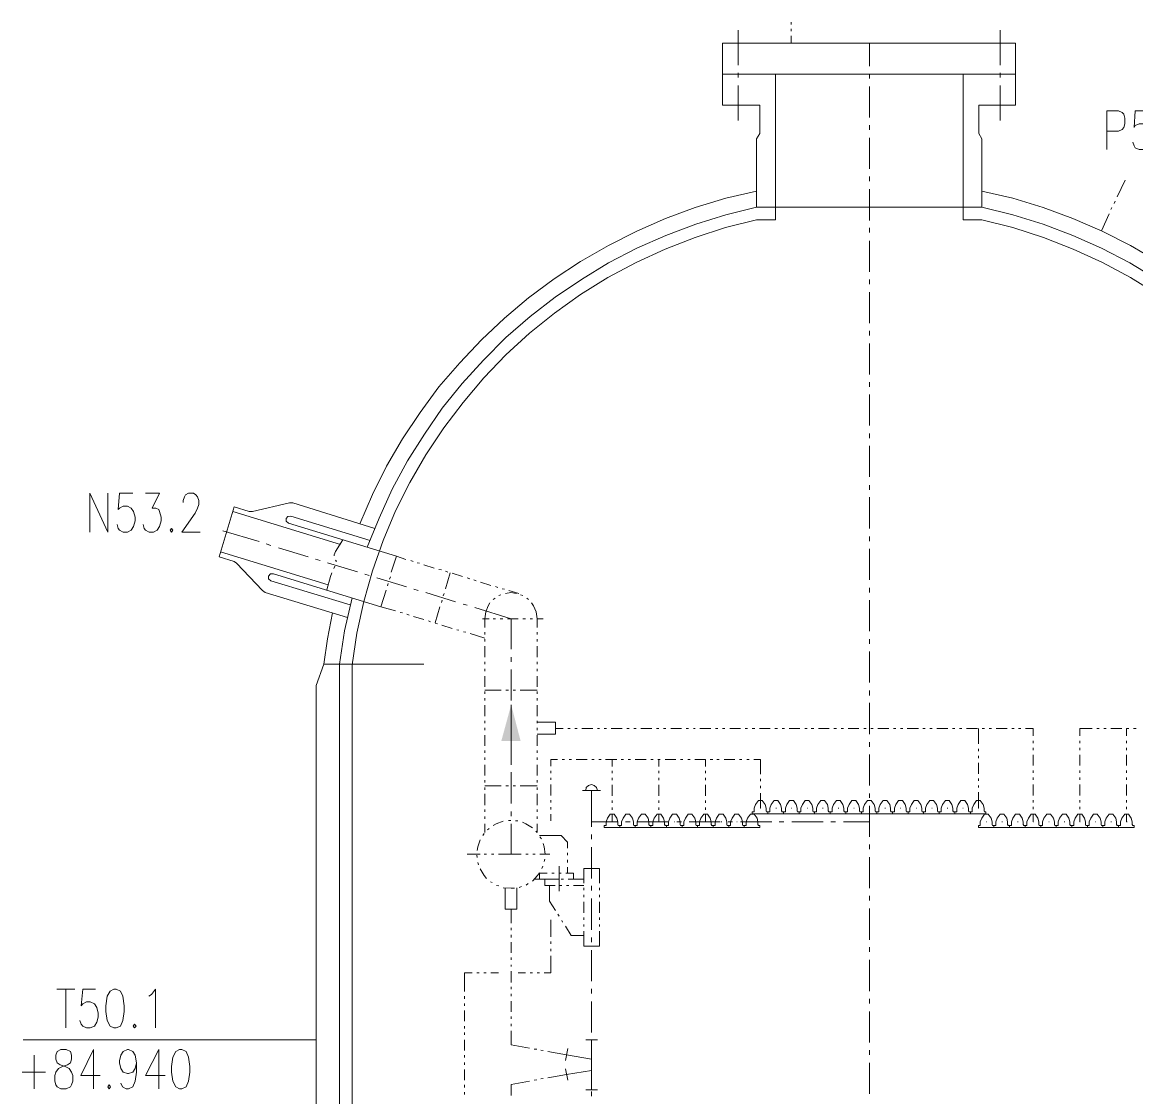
# Model space of a CAD drawing. Header units: millimetres. Extents: x 0 to 588, y 0 to 874.
# Drawn here: x 228.66 to 278.65, y 747.59 to 795.85 of the extents above; entities that cross this region are included whole.
import ezdxf

# ---------------------------------------------------------------- set-up
doc = ezdxf.new("R2010")
doc.units = ezdxf.units.MM
doc.layers.get('0').update_dxf_attribs({"lineweight": 18})

msp = doc.modelspace()

# ---------------------------------------------------------------- hatches: boundary and pattern name
msp.add_hatch(color=0).paths.add_polyline_path([(250.592, 765.217), (250.148, 763.587), (251.016, 763.587)], flags=0)

# ---------------------------------------------------------------- linework, layer by layer
at = {"color": 0, "lineweight": 0}
for points in [[(263.144, 795.74), (263.144, 795.846)], [(260.773, 795.486), (260.773, 793.919)], [(263.144, 795.443), (263.144, 795.549)], [(272.521, 795.486), (272.521, 793.919)], [(266.658, 794.914), (260.075, 794.914), (260.075, 792.12)], [(263.144, 794.914), (263.144, 795.231)], [(266.658, 794.914), (266.658, 793.877)], [(266.658, 794.914), (273.219, 794.914), (273.219, 792.12)], [(266.658, 793.517), (260.075, 793.517)], [(260.773, 793.581), (260.773, 793.369)], [(262.445, 793.517), (262.445, 786.976)], [(266.658, 793.538), (266.658, 793.326)], [(266.658, 793.517), (273.219, 793.517)], [(270.87, 793.517), (270.87, 786.976)], [(272.521, 793.581), (272.521, 793.369)], [(260.773, 793.009), (260.773, 791.443)], [(266.658, 792.966), (266.658, 791.569)], [(272.521, 793.009), (272.521, 791.443)], [(261.599, 790.617), (261.747, 790.85), (261.747, 792.12), (260.075, 792.12)], [(271.695, 790.617), (271.568, 790.85), (271.568, 792.12), (273.219, 792.12)], [(277.305, 790.13), (277.305, 791.866), (277.834, 791.866), (278.003, 791.803), (278.067, 791.718), (278.109, 791.548), (278.109, 791.294), (278.067, 791.125), (278.003, 791.04), (277.834, 790.956), (277.305, 790.956)], [(279.167, 791.866), (278.575, 791.866), (278.532, 791.125), (278.575, 791.21), (278.765, 791.294), (278.934, 791.294), (279.104, 791.21), (279.231, 791.04), (279.273, 790.787), (279.273, 790.638), (279.231, 790.385), (279.104, 790.215), (278.934, 790.13), (278.765, 790.13), (278.575, 790.215), (278.532, 790.299), (278.469, 790.469)], [(266.658, 791.231), (266.658, 791.019)], [(266.658, 787.548), (261.599, 787.548), (261.599, 790.617)], [(266.658, 790.659), (266.658, 789.262)], [(266.658, 787.548), (271.695, 787.548), (271.695, 790.617)], [(266.658, 788.924), (266.658, 788.712)], [(261.599, 788.268), (260.223, 787.95), (258.847, 787.527), (257.514, 787.04), (256.223, 786.469), (254.952, 785.833), (253.704, 785.114), (252.518, 784.33), (251.375, 783.484), (250.296, 782.574), (249.259, 781.6), (248.285, 780.563), (247.354, 779.483), (246.507, 778.34), (245.724, 777.155), (245.004, 775.928), (244.369, 774.658), (243.798, 773.345)], [(266.658, 788.352), (266.658, 786.955)], [(289.518, 773.345), (288.946, 774.658), (288.29, 775.928), (287.591, 777.155), (286.808, 778.34), (285.94, 779.483), (285.03, 780.563), (284.057, 781.6), (283.019, 782.574), (281.919, 783.484), (280.776, 784.33), (279.591, 785.114), (278.363, 785.833), (277.093, 786.469), (275.781, 787.04), (274.447, 787.527), (273.092, 787.95), (271.695, 788.268)], [(278.13, 788.755), (277.77, 788.013)], [(277.685, 787.823), (277.643, 787.717)], [(261.599, 787.548), (260.223, 787.21), (258.868, 786.786), (257.535, 786.278), (256.223, 785.706), (254.952, 785.051), (253.746, 784.309), (252.561, 783.505), (251.439, 782.638), (250.359, 781.706), (249.343, 780.69), (248.391, 779.632), (247.502, 778.531), (246.697, 777.367), (245.935, 776.16), (245.258, 774.89), (244.666, 773.599), (244.136, 772.287)], [(289.158, 772.287), (288.65, 773.599), (288.036, 774.89), (287.359, 776.16), (286.618, 777.367), (285.792, 778.531), (284.903, 779.632), (283.951, 780.69), (282.935, 781.706), (281.877, 782.638), (280.733, 783.505), (279.569, 784.309), (278.342, 785.051), (277.072, 785.706), (275.781, 786.278), (274.447, 786.786), (273.092, 787.21), (271.695, 787.548)], [(277.537, 787.527), (277.495, 787.442)], [(261.599, 786.976), (260.202, 786.638), (258.847, 786.193), (257.493, 785.664), (256.201, 785.072), (254.931, 784.394), (253.704, 783.632), (252.54, 782.786), (251.418, 781.897), (250.359, 780.923), (249.364, 779.885), (248.433, 778.785), (247.565, 777.642), (246.761, 776.436), (246.041, 775.187), (245.406, 773.916), (244.856, 772.583), (244.369, 771.229), (243.988, 769.852), (243.671, 768.434), (243.459, 767.016), (243.459, 722.312)], [(261.599, 786.976), (262.445, 786.976)], [(270.87, 786.976), (271.695, 786.976)], [(279.591, 783.632), (278.363, 784.394), (277.114, 785.072), (275.802, 785.664), (274.468, 786.193), (273.092, 786.638), (271.695, 786.976)], [(277.41, 787.252), (277.072, 786.49)], [(266.658, 786.616), (266.658, 786.405)], [(266.658, 786.045), (266.658, 784.648)], [(266.658, 784.309), (266.658, 784.098)], [(266.658, 783.738), (266.658, 782.341)], [(266.658, 782.002), (266.658, 781.791)], [(266.658, 781.431), (266.658, 780.034)], [(266.658, 779.695), (266.658, 779.483)], [(266.658, 779.145), (266.658, 777.748)], [(266.658, 777.388), (266.658, 777.177)], [(266.658, 776.837), (266.658, 775.441)], [(266.658, 775.081), (266.658, 774.869)], [(231.69, 772.964), (231.69, 774.721), (232.495, 772.964), (232.495, 774.721)], [(233.617, 774.721), (233.024, 774.721), (232.96, 773.98), (233.024, 774.044), (233.193, 774.129), (233.384, 774.129), (233.553, 774.044), (233.659, 773.895), (233.722, 773.641), (233.722, 773.472), (233.659, 773.218), (233.553, 773.049), (233.384, 772.964), (233.193, 772.964), (233.024, 773.049), (232.96, 773.133), (232.918, 773.303)], [(234.188, 774.721), (234.823, 774.721), (234.484, 774.044), (234.654, 774.044), (234.781, 773.98), (234.823, 773.895), (234.887, 773.641), (234.887, 773.472), (234.823, 773.218), (234.717, 773.049), (234.548, 772.964), (234.357, 772.964), (234.188, 773.049), (234.125, 773.133), (234.082, 773.303)], [(235.881, 774.298), (235.881, 774.383), (235.945, 774.552), (235.987, 774.636), (236.114, 774.721), (236.347, 774.721), (236.453, 774.636), (236.516, 774.552), (236.58, 774.383), (236.58, 774.213), (236.516, 774.044), (236.411, 773.811), (235.818, 772.964), (236.643, 772.964)], [(240.644, 774.276), (238.993, 773.895)], [(240.792, 774.276), (240.644, 774.276)], [(244.475, 773.133), (240.792, 774.276)], [(266.658, 774.53), (266.658, 773.133)], [(237.49, 771.864), (238.167, 774.107)], [(242.93, 772.414), (238.104, 773.895)], [(238.845, 773.895), (238.167, 774.107)], [(238.845, 773.895), (238.993, 773.895)], [(240.707, 773.684), (240.58, 773.662), (240.496, 773.578), (240.496, 773.451), (240.601, 773.366)], [(245.449, 771.884), (240.601, 773.366)], [(244.263, 772.583), (240.707, 773.684)], [(239.289, 772.541), (237.659, 773.027)], [(266.658, 772.773), (266.658, 772.562)], [(239.818, 772.372), (239.607, 772.435)], [(242.655, 771.906), (242.655, 771.948), (242.718, 772.096), (243.036, 772.626)], [(238.167, 771.652), (237.49, 771.864)], [(238.167, 771.652), (237.49, 771.864)], [(242.38, 770.594), (237.554, 772.075)], [(241.49, 771.864), (240.157, 772.266)], [(245.216, 771.165), (245.449, 771.884)], [(245.449, 771.884), (245.872, 771.737)], [(266.658, 772.223), (266.658, 770.826)], [(238.273, 771.567), (238.167, 771.652)], [(239.437, 770.34), (238.273, 771.567)], [(242.02, 771.694), (241.808, 771.758)], [(243.692, 771.186), (242.358, 771.588)], [(242.633, 771.335), (242.676, 771.44)], [(242.739, 771.63), (242.739, 771.673), (242.718, 771.715)], [(246.084, 771.694), (246.19, 771.652)], [(246.38, 771.588), (246.486, 771.567)], [(246.676, 771.504), (247.142, 771.355)], [(247.354, 771.292), (247.459, 771.271)], [(239.924, 771.101), (239.797, 771.101), (239.713, 770.995), (239.713, 770.869), (239.818, 770.784)], [(243.374, 769.705), (239.818, 770.784)], [(244.75, 769.62), (239.924, 771.101)], [(242.316, 770.382), (242.485, 770.975), (242.549, 771.144)], [(244.221, 771.017), (244.03, 771.08)], [(245.893, 770.509), (244.56, 770.911)], [(245.131, 770.848), (245.173, 770.953)], [(247.65, 771.207), (247.756, 771.165)], [(247.862, 771.144), (247.65, 770.424)], [(247.946, 771.123), (248.412, 770.975)], [(248.624, 770.911), (248.73, 770.869)], [(248.92, 770.826), (249.026, 770.784)], [(239.437, 770.34), (239.564, 770.255)], [(244.75, 769.62), (244.983, 770.36)], [(245.047, 770.551), (245.068, 770.657)], [(246.422, 770.34), (246.232, 770.403)], [(249.216, 770.72), (249.682, 770.572)], [(249.894, 770.53), (250, 770.487)], [(250.19, 770.424), (250.296, 770.403)], [(250.486, 770.34), (250.931, 770.212)], [(266.658, 770.466), (266.658, 770.255)], [(243.247, 769.133), (239.564, 770.255)], [(243.459, 770.022), (243.12, 768.54), (242.887, 767.037)], [(248.095, 769.831), (246.761, 770.255)], [(247.502, 769.916), (247.459, 769.811)], [(247.587, 770.212), (247.544, 770.107)], [(249.64, 769.789), (249.555, 769.662), (249.449, 769.387), (249.407, 769.069)], [(249.873, 770.001), (249.788, 769.937)], [(250.126, 770.149), (250.042, 770.128)], [(250.825, 770.212), (250.571, 770.255), (250.338, 770.212)], [(251.121, 770.128), (251.016, 770.149)], [(251.375, 769.937), (251.291, 770.001)], [(251.756, 769.069), (251.714, 769.387), (251.587, 769.662), (251.502, 769.789)], [(266.658, 769.916), (266.658, 768.519)], [(242.57, 769.344), (242.358, 768.18), (242.189, 767.037)], [(244.75, 769.62), (245.406, 769.429)], [(245.618, 769.366), (245.724, 769.344)], [(245.914, 769.281), (246.02, 769.239)], [(247.396, 769.62), (247.184, 768.9)], [(248.624, 769.683), (248.433, 769.726)], [(250.592, 769.069), (248.962, 769.578)], [(246.211, 769.176), (246.676, 769.048)], [(246.888, 768.985), (246.973, 768.943)], [(247.184, 768.879), (247.29, 768.858)], [(247.481, 768.794), (247.946, 768.646)], [(249.301, 769.069), (249.597, 769.069)], [(249.407, 768.689), (249.407, 769.069)], [(249.788, 769.069), (249.894, 769.069)], [(250.105, 769.069), (250.211, 769.069)], [(250.423, 769.069), (250.91, 769.069)], [(250.592, 767.715), (250.592, 769.069)], [(251.121, 769.069), (251.227, 769.069)], [(251.439, 769.069), (251.545, 769.069)], [(251.756, 768.689), (251.756, 769.069)], [(251.756, 769.069), (252.031, 769.069)], [(248.158, 768.583), (248.243, 768.562)], [(248.454, 768.498), (248.56, 768.477)], [(248.751, 768.413), (249.407, 768.202)], [(249.407, 768.371), (249.407, 768.477)], [(251.756, 768.371), (251.756, 768.477)], [(249.407, 768.054), (249.407, 768.159)], [(249.407, 767.355), (249.407, 767.842)], [(251.756, 768.054), (251.756, 768.159)], [(251.756, 767.355), (251.756, 767.842)], [(266.658, 768.159), (266.658, 767.948)], [(250.592, 767.144), (250.592, 767.355)], [(266.658, 767.609), (266.658, 766.212)], [(241.85, 766.085), (242.189, 767.037), (246.676, 767.037)], [(242.887, 722.545), (242.887, 767.037)], [(249.407, 767.037), (249.407, 767.144)], [(249.407, 766.72), (249.407, 766.826)], [(250.592, 765.408), (250.592, 766.805)], [(251.756, 767.037), (251.756, 767.144)], [(251.756, 766.72), (251.756, 766.826)], [(249.407, 766.022), (249.407, 766.508)], [(251.756, 766.022), (251.756, 766.508)], [(241.85, 743.902), (241.85, 766.085)], [(249.407, 765.874), (250.148, 765.874)], [(249.407, 765.704), (249.407, 765.81)], [(250.359, 765.874), (250.465, 765.874)], [(250.677, 765.874), (250.783, 765.874)], [(250.994, 765.874), (251.756, 765.874)], [(251.756, 765.704), (251.756, 765.81)], [(266.658, 765.852), (266.658, 765.64)], [(249.407, 765.408), (249.407, 765.514)], [(251.756, 765.408), (251.756, 765.514)], [(266.658, 765.302), (266.658, 763.905)], [(249.407, 764.709), (249.407, 765.196)], [(250.592, 764.37), (250.592, 765.217)], [(250.592, 764.836), (250.592, 765.048)], [(251.756, 764.709), (251.756, 765.196)], [(249.407, 764.391), (249.407, 764.498)], [(250.592, 763.101), (250.592, 764.498)], [(251.756, 764.391), (251.756, 764.498)], [(251.756, 764.434), (252.582, 764.434), (252.582, 763.905)], [(249.407, 764.074), (249.407, 764.18)], [(249.407, 763.376), (249.407, 763.862)], [(250.592, 764.074), (250.592, 764.159)], [(250.592, 763.757), (250.592, 763.862)], [(251.756, 764.074), (251.756, 764.18)], [(251.756, 763.905), (252.582, 763.905)], [(251.756, 763.376), (251.756, 763.862)], [(252.582, 764.159), (252.921, 764.159)], [(253.132, 764.159), (253.238, 764.159)], [(253.45, 764.159), (253.555, 764.159)], [(253.767, 764.159), (254.254, 764.159)], [(254.466, 764.159), (254.55, 764.159)], [(254.762, 764.159), (254.868, 764.159)], [(255.079, 764.159), (255.566, 764.159)], [(255.778, 764.159), (255.884, 764.159)], [(256.096, 764.159), (256.201, 764.159)], [(256.413, 764.159), (256.9, 764.159)], [(257.111, 764.159), (257.217, 764.159)], [(257.429, 764.159), (257.535, 764.159)], [(257.747, 764.159), (258.233, 764.159)], [(258.445, 764.159), (258.551, 764.159)], [(258.762, 764.159), (258.847, 764.159)], [(259.059, 764.159), (259.546, 764.159)], [(259.757, 764.159), (259.863, 764.159)], [(260.075, 764.159), (260.181, 764.159)], [(260.392, 764.159), (260.879, 764.159)], [(261.091, 764.159), (261.197, 764.159)], [(261.408, 764.159), (261.514, 764.159)], [(261.726, 764.159), (262.213, 764.159)], [(262.424, 764.159), (262.53, 764.159)], [(262.742, 764.159), (262.848, 764.159)], [(263.059, 764.159), (263.546, 764.159)], [(263.758, 764.159), (263.864, 764.159)], [(264.054, 764.159), (264.16, 764.159)], [(264.372, 764.159), (264.858, 764.159)], [(265.07, 764.159), (265.176, 764.159)], [(265.388, 764.159), (265.493, 764.159)], [(265.705, 764.159), (266.192, 764.159)], [(266.404, 764.159), (266.51, 764.159)], [(266.721, 764.159), (266.827, 764.159)], [(267.039, 764.159), (267.526, 764.159)], [(267.737, 764.159), (267.843, 764.159)], [(268.055, 764.159), (268.161, 764.159)], [(268.351, 764.159), (268.859, 764.159)], [(269.05, 764.159), (269.155, 764.159)], [(269.367, 764.159), (269.473, 764.159)], [(269.685, 764.159), (270.171, 764.159)], [(270.383, 764.159), (270.489, 764.159)], [(270.7, 764.159), (270.806, 764.159)], [(271.018, 764.159), (271.505, 764.159)], [(271.547, 764.159), (271.547, 763.461)], [(271.716, 764.159), (271.822, 764.159)], [(272.034, 764.159), (272.14, 764.159)], [(272.351, 764.159), (272.838, 764.159)], [(273.05, 764.159), (273.156, 764.159)], [(273.346, 764.159), (273.452, 764.159)], [(273.664, 764.159), (274.002, 764.159)], [(274.002, 764.159), (274.002, 763.82)], [(276.098, 764.159), (276.098, 763.82)], [(276.648, 764.159), (276.098, 764.159)], [(276.966, 764.159), (276.86, 764.159)], [(277.283, 764.159), (277.178, 764.159)], [(277.982, 764.159), (277.495, 764.159)], [(278.193, 764.159), (278.193, 763.82)], [(278.299, 764.159), (278.193, 764.159)], [(278.617, 764.159), (278.511, 764.159)], [(250.592, 762.698), (250.592, 763.545)], [(266.658, 763.545), (266.658, 763.333)], [(274.002, 763.608), (274.002, 763.502)], [(274.002, 763.291), (274.002, 763.185)], [(276.098, 763.608), (276.098, 763.502)], [(276.098, 763.291), (276.098, 763.185)], [(278.193, 763.608), (278.193, 763.502)], [(278.193, 763.291), (278.193, 763.185)], [(249.407, 763.058), (249.407, 763.164)], [(249.407, 762.741), (249.407, 762.847)], [(251.756, 763.058), (251.756, 763.164)], [(251.756, 762.741), (251.756, 762.847)], [(266.658, 762.994), (266.658, 761.598)], [(271.547, 763.248), (271.547, 763.143)], [(271.547, 762.931), (271.547, 762.826)], [(274.002, 762.973), (274.002, 762.487)], [(276.098, 762.973), (276.098, 762.487)], [(278.193, 762.973), (278.193, 762.487)], [(249.407, 762.042), (249.407, 762.529)], [(250.592, 762.529), (250.592, 762.741)], [(251.756, 762.042), (251.756, 762.529)], [(252.37, 762.465), (252.37, 762.762)], [(252.37, 762.762), (252.667, 762.762)], [(252.878, 762.762), (252.984, 762.762)], [(253.196, 762.762), (253.302, 762.762)], [(253.513, 762.762), (254, 762.762)], [(254.212, 762.762), (254.317, 762.762)], [(254.529, 762.762), (254.635, 762.762)], [(254.826, 762.762), (255.333, 762.762)], [(255.122, 762.762), (255.122, 762.444)], [(255.524, 762.762), (255.63, 762.762)], [(255.841, 762.762), (255.947, 762.762)], [(256.159, 762.762), (256.646, 762.762)], [(256.858, 762.762), (256.963, 762.762)], [(257.175, 762.762), (257.281, 762.762)], [(257.217, 762.762), (257.217, 762.444)], [(257.493, 762.762), (257.979, 762.762)], [(258.191, 762.762), (258.297, 762.762)], [(258.509, 762.762), (258.614, 762.762)], [(258.826, 762.762), (259.313, 762.762)], [(259.313, 762.762), (259.313, 762.444)], [(259.524, 762.762), (259.63, 762.762)], [(259.821, 762.762), (259.927, 762.762)], [(260.138, 762.762), (260.625, 762.762)], [(260.837, 762.762), (260.943, 762.762)], [(261.154, 762.762), (261.26, 762.762)], [(261.472, 762.762), (261.768, 762.762), (261.768, 762.105)], [(271.547, 762.613), (271.547, 762.127)], [(274.002, 762.275), (274.002, 762.169)], [(276.098, 762.275), (276.098, 762.169)], [(278.193, 762.275), (278.193, 762.169)], [(249.407, 761.724), (249.407, 761.83)], [(250.592, 760.793), (250.592, 762.19)], [(251.756, 761.724), (251.756, 761.83)], [(252.37, 762.148), (252.37, 762.254)], [(252.37, 761.852), (252.37, 761.936)], [(255.122, 762.254), (255.122, 762.148)], [(255.122, 761.936), (255.122, 761.83)], [(257.217, 762.254), (257.217, 762.148)], [(257.217, 761.936), (257.217, 761.83)], [(259.313, 762.254), (259.313, 762.148)], [(259.313, 761.936), (259.313, 761.83)], [(261.768, 761.894), (261.768, 761.788)], [(271.547, 761.915), (271.547, 761.809)], [(274.002, 761.958), (274.002, 761.852)], [(276.098, 761.958), (276.098, 761.852)], [(278.193, 761.958), (278.193, 761.852)], [(249.407, 761.576), (250.148, 761.576)], [(249.407, 761.407), (249.407, 761.513)], [(250.359, 761.576), (250.465, 761.576)], [(250.677, 761.576), (250.783, 761.576)], [(250.994, 761.576), (251.756, 761.576)], [(251.756, 761.407), (251.756, 761.513)], [(252.37, 761.153), (252.37, 761.64)], [(253.788, 761.365), (254.593, 761.365)], [(254.466, 761.365), (254.423, 761.513), (254.317, 761.598), (254.19, 761.64), (254.064, 761.598), (253.958, 761.513), (253.936, 761.365)], [(254.19, 759.735), (254.19, 761.365)], [(254.19, 759.735), (254.19, 761.365)], [(255.122, 761.619), (255.122, 761.132)], [(257.217, 761.619), (257.217, 761.132)], [(259.313, 761.619), (259.313, 761.132)], [(261.768, 761.576), (261.768, 761.47)], [(271.547, 761.598), (271.547, 761.513)], [(271.547, 761.301), (271.547, 760.582)], [(274.002, 761.64), (274.002, 761.153)], [(276.098, 761.64), (276.098, 761.153)], [(278.193, 761.64), (278.193, 761.153)], [(249.407, 760.709), (249.407, 761.216)], [(251.756, 760.709), (251.756, 761.216)], [(252.37, 760.835), (252.37, 760.941)], [(255.122, 760.92), (255.122, 760.815)], [(257.217, 760.92), (257.217, 760.815)], [(259.313, 760.92), (259.313, 760.815)], [(261.683, 760.92), (261.557, 760.751)], [(261.683, 760.92), (261.81, 760.92)], [(261.768, 761.259), (261.768, 760.582)], [(261.853, 760.92), (261.81, 760.92)], [(261.853, 760.92), (261.98, 760.751)], [(262.382, 760.92), (262.255, 760.751)], [(262.382, 760.92), (262.509, 760.92)], [(262.551, 760.92), (262.509, 760.92)], [(262.551, 760.92), (262.678, 760.751)], [(263.08, 760.92), (262.954, 760.751)], [(263.08, 760.92), (263.207, 760.92)], [(263.25, 760.92), (263.207, 760.92)], [(263.25, 760.92), (263.377, 760.751)], [(263.779, 760.92), (263.652, 760.751)], [(263.779, 760.92), (263.906, 760.92)], [(263.948, 760.92), (263.906, 760.92)], [(263.948, 760.92), (264.075, 760.751)], [(264.478, 760.92), (264.351, 760.751)], [(264.478, 760.92), (264.604, 760.92)], [(264.647, 760.92), (264.604, 760.92)], [(264.647, 760.92), (264.774, 760.751)], [(265.176, 760.92), (265.049, 760.751)], [(265.176, 760.92), (265.303, 760.92)], [(265.345, 760.92), (265.303, 760.92)], [(265.345, 760.92), (265.472, 760.751)], [(265.875, 760.92), (265.748, 760.751)], [(265.875, 760.92), (266.002, 760.92)], [(266.044, 760.92), (266.002, 760.92)], [(266.044, 760.92), (266.171, 760.751)], [(266.573, 760.92), (266.446, 760.751)], [(266.573, 760.92), (266.7, 760.92)], [(266.658, 761.238), (266.658, 761.047)], [(266.742, 760.92), (266.7, 760.92)], [(266.742, 760.92), (266.869, 760.751)], [(267.272, 760.92), (267.144, 760.751)], [(267.293, 760.92), (267.272, 760.92)], [(267.441, 760.92), (267.293, 760.92)], [(267.441, 760.92), (267.568, 760.751)], [(267.97, 760.92), (267.843, 760.751)], [(267.991, 760.92), (267.97, 760.92)], [(268.139, 760.92), (267.991, 760.92)], [(268.139, 760.92), (268.266, 760.751)], [(268.668, 760.92), (268.541, 760.751)], [(268.69, 760.92), (268.668, 760.92)], [(268.838, 760.92), (268.69, 760.92)], [(268.838, 760.92), (268.965, 760.751)], [(269.367, 760.92), (269.24, 760.751)], [(269.388, 760.92), (269.367, 760.92)], [(269.536, 760.92), (269.388, 760.92)], [(269.536, 760.92), (269.663, 760.751)], [(270.065, 760.92), (269.938, 760.751)], [(270.087, 760.92), (270.065, 760.92)], [(270.235, 760.92), (270.087, 760.92)], [(270.235, 760.92), (270.362, 760.751)], [(270.764, 760.92), (270.637, 760.751)], [(270.785, 760.92), (270.764, 760.92)], [(270.933, 760.92), (270.785, 760.92)], [(270.933, 760.92), (271.06, 760.751)], [(271.462, 760.92), (271.336, 760.751)], [(271.484, 760.92), (271.462, 760.92)], [(271.632, 760.92), (271.484, 760.92)], [(271.632, 760.92), (271.759, 760.751)], [(274.002, 760.941), (274.002, 760.835)], [(276.098, 760.941), (276.098, 760.835)], [(278.193, 760.941), (278.193, 760.835)], [(249.407, 760.412), (249.407, 760.518)], [(250.592, 760.222), (250.592, 760.433)], [(251.756, 760.412), (251.756, 760.518)], [(252.37, 760.518), (252.37, 760.624)], [(252.37, 760.01), (252.37, 760.306)], [(255.037, 760.306), (254.91, 760.137)], [(255.037, 760.306), (255.164, 760.306)], [(255.122, 760.603), (255.122, 760.497)], [(255.122, 760.285), (255.122, 759.968)], [(255.207, 760.306), (255.164, 760.306)], [(255.207, 760.306), (255.333, 760.137)], [(255.736, 760.306), (255.609, 760.137)], [(255.736, 760.306), (255.863, 760.306)], [(255.905, 760.306), (255.863, 760.306)], [(255.905, 760.306), (256.032, 760.137)], [(256.434, 760.306), (256.307, 760.137)], [(256.434, 760.306), (256.561, 760.306)], [(256.603, 760.306), (256.561, 760.306)], [(256.603, 760.306), (256.731, 760.137)], [(257.133, 760.306), (257.006, 760.137)], [(257.133, 760.306), (257.26, 760.306)], [(257.217, 760.603), (257.217, 760.497)], [(257.217, 760.285), (257.217, 759.968)], [(257.302, 760.306), (257.26, 760.306)], [(257.302, 760.306), (257.429, 760.137)], [(257.831, 760.306), (257.704, 760.137)], [(257.831, 760.306), (257.958, 760.306)], [(258, 760.306), (257.958, 760.306)], [(258, 760.306), (258.127, 760.137)], [(258.53, 760.306), (258.403, 760.137)], [(258.53, 760.306), (258.657, 760.306)], [(258.699, 760.306), (258.657, 760.306)], [(258.699, 760.306), (258.826, 760.137)], [(259.228, 760.306), (259.101, 760.137)], [(259.228, 760.306), (259.376, 760.306)], [(259.313, 760.603), (259.313, 760.497)], [(259.313, 760.285), (259.313, 759.968)], [(259.397, 760.306), (259.376, 760.306)], [(259.397, 760.306), (259.524, 760.137)], [(259.927, 760.306), (259.8, 760.137)], [(259.927, 760.306), (260.075, 760.306)], [(260.096, 760.306), (260.075, 760.306)], [(260.096, 760.306), (260.223, 760.137)], [(260.625, 760.306), (260.498, 760.137)], [(260.625, 760.306), (260.773, 760.306)], [(260.795, 760.306), (260.773, 760.306)], [(260.795, 760.306), (260.921, 760.137)], [(261.324, 760.306), (261.197, 760.137)], [(261.324, 760.306), (261.472, 760.306)], [(261.408, 760.327), (261.408, 760.412), (261.451, 760.412)], [(262.107, 760.327), (261.408, 760.327)], [(261.451, 760.412), (261.493, 760.412), (261.493, 760.455)], [(261.493, 760.306), (261.472, 760.306)], [(261.557, 760.751), (261.493, 760.582)], [(261.493, 760.582), (261.493, 760.455)], [(261.493, 760.306), (261.62, 760.137)], [(261.768, 760.582), (261.789, 760.582)], [(262.022, 760.582), (261.98, 760.751)], [(262.022, 760.582), (262.022, 760.455)], [(262.022, 760.455), (262.043, 760.412), (262.065, 760.412)], [(262.107, 760.412), (262.065, 760.412)], [(262.107, 760.412), (262.107, 760.327)], [(262.107, 760.327), (262.107, 760.412), (262.149, 760.412)], [(262.805, 760.327), (262.107, 760.327)], [(262.149, 760.412), (262.192, 760.412), (262.192, 760.455)], [(262.255, 760.751), (262.192, 760.582)], [(262.192, 760.582), (262.192, 760.455)], [(262.467, 760.582), (262.488, 760.582)], [(262.721, 760.582), (262.678, 760.751)], [(262.721, 760.582), (262.721, 760.455)], [(262.721, 760.455), (262.742, 760.412), (262.763, 760.412)], [(262.805, 760.412), (262.763, 760.412)], [(262.805, 760.412), (262.805, 760.327)], [(262.805, 760.327), (262.805, 760.412), (262.848, 760.412)], [(263.504, 760.327), (262.805, 760.327)], [(262.848, 760.412), (262.89, 760.412), (262.89, 760.455)], [(262.954, 760.751), (262.89, 760.582)], [(262.89, 760.582), (262.89, 760.455)], [(263.165, 760.582), (263.186, 760.582)], [(263.419, 760.582), (263.377, 760.751)], [(263.419, 760.582), (263.419, 760.455)], [(263.419, 760.455), (263.44, 760.412), (263.462, 760.412)], [(263.504, 760.412), (263.462, 760.412)], [(263.504, 760.412), (263.504, 760.327)], [(263.504, 760.327), (263.504, 760.412), (263.546, 760.412)], [(264.202, 760.327), (263.504, 760.327)], [(263.546, 760.412), (263.589, 760.412), (263.589, 760.455)], [(263.652, 760.751), (263.589, 760.582)], [(263.589, 760.582), (263.589, 760.455)], [(263.864, 760.582), (263.885, 760.582)], [(264.118, 760.582), (264.075, 760.751)], [(264.118, 760.582), (264.118, 760.455)], [(264.118, 760.455), (264.139, 760.412), (264.16, 760.412)], [(264.202, 760.412), (264.16, 760.412)], [(264.202, 760.412), (264.202, 760.327)], [(264.202, 760.327), (264.202, 760.412), (264.245, 760.412)], [(264.901, 760.327), (264.202, 760.327)], [(264.245, 760.412), (264.287, 760.412), (264.287, 760.455)], [(264.351, 760.751), (264.287, 760.582)], [(264.287, 760.582), (264.287, 760.455)], [(264.562, 760.582), (264.583, 760.582)], [(264.816, 760.582), (264.774, 760.751)], [(264.816, 760.582), (264.816, 760.455)], [(264.816, 760.455), (264.837, 760.412), (264.858, 760.412)], [(264.901, 760.412), (264.858, 760.412)], [(264.901, 760.412), (264.901, 760.327)], [(264.901, 760.327), (264.901, 760.412), (264.943, 760.412)], [(265.599, 760.327), (264.901, 760.327)], [(264.943, 760.412), (264.986, 760.412), (264.986, 760.455)], [(265.049, 760.751), (264.986, 760.582)], [(264.986, 760.582), (264.986, 760.455)], [(265.261, 760.582), (265.282, 760.582)], [(265.515, 760.582), (265.472, 760.751)], [(265.515, 760.582), (265.515, 760.455)], [(265.515, 760.455), (265.536, 760.412), (265.557, 760.412)], [(265.599, 760.412), (265.557, 760.412)], [(265.599, 760.412), (265.599, 760.327)], [(265.599, 760.327), (265.599, 760.412), (265.642, 760.412)], [(266.298, 760.327), (265.599, 760.327)], [(265.642, 760.412), (265.684, 760.412), (265.684, 760.455)], [(265.748, 760.751), (265.684, 760.582)], [(265.684, 760.582), (265.684, 760.455)], [(265.959, 760.582), (265.98, 760.582)], [(266.213, 760.582), (266.171, 760.751)], [(266.213, 760.582), (266.213, 760.455)], [(266.213, 760.455), (266.234, 760.412), (266.255, 760.412)], [(266.298, 760.412), (266.255, 760.412)], [(266.298, 760.412), (266.298, 760.327)], [(266.298, 760.327), (266.298, 760.412), (266.34, 760.412)], [(266.996, 760.327), (266.298, 760.327)], [(266.34, 760.412), (266.382, 760.412), (266.382, 760.455)], [(266.446, 760.751), (266.382, 760.582)], [(266.382, 760.582), (266.382, 760.455)], [(266.658, 760.687), (266.658, 759.29)], [(266.658, 760.582), (266.679, 760.582)], [(266.912, 760.582), (266.869, 760.751)], [(266.912, 760.582), (266.912, 760.455)], [(266.912, 760.455), (266.933, 760.412), (266.954, 760.412)], [(266.996, 760.412), (266.954, 760.412)], [(266.996, 760.412), (267.081, 760.412), (267.081, 760.582)], [(266.996, 760.412), (266.996, 760.327)], [(266.996, 760.412), (266.996, 760.327)], [(266.996, 760.327), (267.695, 760.327)], [(267.144, 760.751), (267.081, 760.582)], [(267.356, 760.582), (267.377, 760.582)], [(267.61, 760.582), (267.568, 760.751)], [(267.61, 760.582), (267.61, 760.455)], [(267.61, 760.455), (267.631, 760.412), (267.652, 760.412)], [(267.695, 760.327), (267.695, 760.412), (267.652, 760.412)], [(267.695, 760.412), (267.779, 760.412), (267.779, 760.582)], [(267.695, 760.412), (267.695, 760.327)], [(267.695, 760.327), (268.393, 760.327)], [(267.843, 760.751), (267.779, 760.582)], [(268.055, 760.582), (268.076, 760.582)], [(268.309, 760.582), (268.266, 760.751)], [(268.309, 760.582), (268.309, 760.455)], [(268.309, 760.455), (268.33, 760.412), (268.351, 760.412)], [(268.393, 760.327), (268.393, 760.412), (268.351, 760.412)], [(268.393, 760.412), (268.478, 760.412), (268.478, 760.582)], [(268.393, 760.412), (268.393, 760.327)], [(268.393, 760.327), (269.092, 760.327)], [(268.541, 760.751), (268.478, 760.582)], [(268.753, 760.582), (268.774, 760.582)], [(269.007, 760.582), (268.965, 760.751)], [(269.007, 760.582), (269.007, 760.455)], [(269.007, 760.455), (269.028, 760.412), (269.05, 760.412)], [(269.092, 760.327), (269.092, 760.412), (269.05, 760.412)], [(269.092, 760.412), (269.176, 760.412), (269.176, 760.582)], [(269.092, 760.412), (269.092, 760.327)], [(269.092, 760.327), (269.79, 760.327)], [(269.24, 760.751), (269.176, 760.582)], [(269.452, 760.582), (269.473, 760.582)], [(269.706, 760.582), (269.663, 760.751)], [(269.706, 760.582), (269.706, 760.455)], [(269.706, 760.455), (269.727, 760.412), (269.748, 760.412)], [(269.79, 760.327), (269.79, 760.412), (269.748, 760.412)], [(269.79, 760.412), (269.875, 760.412), (269.875, 760.582)], [(269.79, 760.412), (269.79, 760.327)], [(269.79, 760.327), (270.489, 760.327)], [(269.938, 760.751), (269.875, 760.582)], [(270.15, 760.582), (270.171, 760.582)], [(270.404, 760.582), (270.362, 760.751)], [(270.404, 760.582), (270.404, 760.455)], [(270.404, 760.455), (270.425, 760.412), (270.447, 760.412)], [(270.489, 760.327), (270.489, 760.412), (270.447, 760.412)], [(270.489, 760.412), (270.574, 760.412), (270.574, 760.582)], [(270.489, 760.412), (270.489, 760.327)], [(270.489, 760.327), (271.187, 760.327)], [(270.637, 760.751), (270.574, 760.582)], [(270.849, 760.582), (270.87, 760.582)], [(271.103, 760.582), (271.06, 760.751)], [(271.103, 760.582), (271.103, 760.455)], [(271.103, 760.455), (271.124, 760.412), (271.145, 760.412)], [(271.187, 760.327), (271.187, 760.412), (271.145, 760.412)], [(271.187, 760.412), (271.272, 760.412), (271.272, 760.582)], [(271.187, 760.412), (271.187, 760.327)], [(271.187, 760.327), (271.886, 760.327)], [(271.336, 760.751), (271.272, 760.582)], [(271.547, 760.582), (271.568, 760.582)], [(271.822, 760.306), (271.695, 760.137)], [(271.801, 760.582), (271.759, 760.751)], [(271.801, 760.582), (271.801, 760.455)], [(271.801, 760.455), (271.822, 760.412), (271.844, 760.412)], [(271.844, 760.306), (271.822, 760.306)], [(271.886, 760.327), (271.886, 760.412), (271.844, 760.412)], [(271.992, 760.306), (271.844, 760.306)], [(271.992, 760.306), (272.119, 760.137)], [(272.521, 760.306), (272.394, 760.137)], [(272.542, 760.306), (272.521, 760.306)], [(272.69, 760.306), (272.542, 760.306)], [(272.69, 760.306), (272.817, 760.137)], [(273.219, 760.306), (273.092, 760.137)], [(273.24, 760.306), (273.219, 760.306)], [(273.389, 760.306), (273.24, 760.306)], [(273.389, 760.306), (273.516, 760.137)], [(273.918, 760.306), (273.791, 760.137)], [(273.939, 760.306), (273.918, 760.306)], [(274.087, 760.306), (273.939, 760.306)], [(274.002, 760.645), (274.002, 760.539)], [(274.002, 760.327), (274.002, 759.968)], [(274.087, 760.306), (274.214, 760.137)], [(274.616, 760.306), (274.489, 760.137)], [(274.637, 760.306), (274.616, 760.306)], [(274.786, 760.306), (274.637, 760.306)], [(274.786, 760.306), (274.913, 760.137)], [(275.315, 760.306), (275.188, 760.137)], [(275.336, 760.306), (275.315, 760.306)], [(275.484, 760.306), (275.336, 760.306)], [(275.484, 760.306), (275.611, 760.137)], [(276.013, 760.306), (275.886, 760.137)], [(276.034, 760.306), (276.013, 760.306)], [(276.183, 760.306), (276.034, 760.306)], [(276.098, 760.645), (276.098, 760.539)], [(276.098, 760.327), (276.098, 759.968)], [(276.183, 760.306), (276.31, 760.137)], [(276.712, 760.306), (276.585, 760.137)], [(276.733, 760.306), (276.712, 760.306)], [(276.881, 760.306), (276.733, 760.306)], [(276.881, 760.306), (277.008, 760.137)], [(277.41, 760.306), (277.283, 760.137)], [(277.432, 760.306), (277.41, 760.306)], [(277.58, 760.306), (277.432, 760.306)], [(277.58, 760.306), (277.707, 760.137)], [(278.109, 760.306), (277.982, 760.137)], [(278.13, 760.306), (278.109, 760.306)], [(278.278, 760.306), (278.13, 760.306)], [(278.193, 760.645), (278.193, 760.539)], [(278.193, 760.327), (278.193, 759.968)], [(278.278, 760.306), (278.405, 760.137)], [(249.407, 760.095), (249.407, 760.201)], [(249.407, 759.481), (249.407, 759.883)], [(250.232, 759.989), (249.915, 759.883), (249.788, 759.798)], [(250.571, 760.032), (250.465, 760.032)], [(250.592, 758.508), (250.592, 759.883)], [(250.888, 760.01), (250.783, 760.01)], [(251.545, 759.693), (251.248, 759.883), (251.1, 759.947)], [(251.756, 760.095), (251.756, 760.201)], [(251.756, 759.481), (251.756, 759.883)], [(254.19, 759.968), (255.355, 759.968)], [(254.762, 759.714), (254.762, 759.798), (254.804, 759.798)], [(254.804, 759.798), (254.847, 759.798), (254.847, 759.841)], [(254.91, 760.137), (254.847, 759.968)], [(254.847, 759.968), (254.847, 759.841)], [(255.122, 759.968), (255.143, 759.968)], [(255.376, 759.968), (255.333, 760.137)], [(255.376, 759.968), (255.376, 759.841)], [(255.376, 759.841), (255.397, 759.798), (255.418, 759.798)], [(255.46, 759.798), (255.418, 759.798)], [(255.46, 759.798), (255.46, 759.714)], [(255.46, 759.714), (255.46, 759.798), (255.503, 759.798)], [(255.503, 759.798), (255.545, 759.798), (255.545, 759.841)], [(255.609, 760.137), (255.545, 759.968)], [(255.545, 759.968), (255.545, 759.841)], [(255.714, 759.968), (255.926, 759.968)], [(255.82, 759.968), (255.841, 759.968)], [(256.074, 759.968), (256.032, 760.137)], [(256.074, 759.968), (256.074, 759.841)], [(256.074, 759.841), (256.096, 759.798), (256.117, 759.798)], [(256.159, 759.798), (256.117, 759.798)], [(256.159, 759.798), (256.159, 759.714)], [(256.159, 759.714), (256.159, 759.798), (256.201, 759.798)], [(256.201, 759.798), (256.244, 759.798), (256.244, 759.841)], [(256.307, 760.137), (256.244, 759.968)], [(256.244, 759.968), (256.244, 759.841)], [(256.265, 759.968), (257.662, 759.968)], [(256.519, 759.968), (256.54, 759.968)], [(256.773, 759.968), (256.731, 760.137)], [(256.773, 759.968), (256.773, 759.841)], [(256.773, 759.841), (256.794, 759.798), (256.815, 759.798)], [(256.858, 759.798), (256.815, 759.798)], [(256.858, 759.798), (256.858, 759.714)], [(256.858, 759.714), (256.858, 759.798), (256.9, 759.798)], [(256.9, 759.798), (256.942, 759.798), (256.942, 759.841)], [(257.006, 760.137), (256.942, 759.968)], [(256.942, 759.968), (256.942, 759.841)], [(257.217, 759.968), (257.238, 759.968)], [(257.471, 759.968), (257.429, 760.137)], [(257.471, 759.968), (257.471, 759.841)], [(257.471, 759.841), (257.493, 759.798), (257.514, 759.798)], [(257.556, 759.798), (257.514, 759.798)], [(257.556, 759.798), (257.556, 759.714)], [(257.556, 759.714), (257.556, 759.798), (257.598, 759.798)], [(257.598, 759.798), (257.641, 759.798), (257.641, 759.841)], [(257.704, 760.137), (257.641, 759.968)], [(257.641, 759.968), (257.641, 759.841)], [(257.916, 759.968), (257.937, 759.968)], [(258.022, 759.968), (258.233, 759.968)], [(258.17, 759.968), (258.127, 760.137)], [(258.17, 759.968), (258.17, 759.841)], [(258.17, 759.841), (258.191, 759.798), (258.212, 759.798)], [(258.255, 759.798), (258.212, 759.798)], [(258.255, 759.798), (258.255, 759.714)], [(258.255, 759.714), (258.255, 759.798), (258.297, 759.798)], [(258.297, 759.798), (258.339, 759.798), (258.339, 759.841)], [(258.403, 760.137), (258.339, 759.968)], [(258.339, 759.968), (258.339, 759.841)], [(258.572, 759.968), (259.969, 759.968)], [(258.614, 759.968), (258.635, 759.968)], [(258.868, 759.968), (258.826, 760.137)], [(258.868, 759.968), (258.868, 759.841)], [(258.868, 759.841), (258.889, 759.798), (258.911, 759.798)], [(258.953, 759.798), (258.911, 759.798)], [(258.953, 759.798), (258.953, 759.714)], [(258.953, 759.714), (258.953, 759.798), (258.995, 759.798)], [(258.995, 759.798), (259.038, 759.798), (259.038, 759.841)], [(259.101, 760.137), (259.038, 759.968)], [(259.038, 759.968), (259.038, 759.841)], [(259.313, 759.968), (259.334, 759.968)], [(259.567, 759.968), (259.524, 760.137)], [(259.567, 759.968), (259.567, 759.841)], [(259.567, 759.841), (259.588, 759.798), (259.609, 759.798)], [(259.651, 759.798), (259.609, 759.798)], [(259.651, 759.798), (259.651, 759.714)], [(259.651, 759.714), (259.651, 759.798), (259.694, 759.798)], [(259.694, 759.798), (259.736, 759.798), (259.736, 759.841)], [(259.8, 760.137), (259.736, 759.968)], [(259.736, 759.968), (259.736, 759.841)], [(260.011, 759.968), (260.033, 759.968)], [(260.265, 759.968), (260.223, 760.137)], [(260.265, 759.968), (260.265, 759.841)], [(260.265, 759.841), (260.286, 759.798), (260.308, 759.798)], [(260.35, 759.798), (260.308, 759.798)], [(260.329, 759.968), (260.519, 759.968)], [(260.35, 759.798), (260.35, 759.714)], [(260.35, 759.714), (260.35, 759.798), (260.392, 759.798)], [(260.392, 759.798), (260.435, 759.798), (260.435, 759.841)], [(260.498, 760.137), (260.435, 759.968)], [(260.435, 759.968), (260.435, 759.841)], [(260.71, 759.968), (260.731, 759.968)], [(260.879, 759.968), (262.276, 759.968)], [(260.964, 759.968), (260.921, 760.137)], [(260.964, 759.968), (260.964, 759.841)], [(260.964, 759.841), (260.985, 759.798), (261.006, 759.798)], [(261.048, 759.798), (261.006, 759.798)], [(261.048, 759.798), (261.048, 759.714)], [(261.048, 759.714), (261.048, 759.798), (261.091, 759.798)], [(261.091, 759.798), (261.133, 759.798), (261.133, 759.841)], [(261.197, 760.137), (261.133, 759.968)], [(261.133, 759.968), (261.133, 759.841)], [(261.408, 759.968), (261.43, 759.968)], [(261.662, 759.968), (261.62, 760.137)], [(261.662, 759.968), (261.662, 759.841)], [(261.662, 759.841), (261.683, 759.798), (261.705, 759.798)], [(261.747, 759.798), (261.705, 759.798)], [(261.747, 759.798), (261.747, 759.714)], [(262.615, 759.968), (262.827, 759.968)], [(263.186, 759.968), (264.583, 759.968)], [(264.922, 759.968), (265.134, 759.968)], [(265.493, 759.968), (266.658, 759.968)], [(271.547, 759.798), (271.632, 759.798), (271.632, 759.968)], [(271.547, 759.798), (271.547, 759.714)], [(271.695, 760.137), (271.632, 759.968)], [(271.907, 759.968), (271.928, 759.968)], [(272.161, 759.968), (272.119, 760.137)], [(272.161, 759.968), (272.161, 759.841)], [(272.161, 759.841), (272.182, 759.798), (272.203, 759.798)], [(272.246, 759.714), (272.246, 759.798), (272.203, 759.798)], [(272.246, 759.798), (272.33, 759.798), (272.33, 759.968)], [(272.246, 759.798), (272.246, 759.714)], [(272.394, 760.137), (272.33, 759.968)], [(272.606, 759.968), (272.627, 759.968)], [(272.86, 759.968), (272.817, 760.137)], [(272.86, 759.968), (272.86, 759.841)], [(272.86, 759.841), (272.881, 759.798), (272.902, 759.798)], [(272.944, 759.714), (272.944, 759.798), (272.902, 759.798)], [(272.944, 759.798), (273.029, 759.798), (273.029, 759.968)], [(272.944, 759.798), (272.944, 759.714)], [(273.092, 760.137), (273.029, 759.968)], [(273.304, 759.968), (273.325, 759.968)], [(273.558, 759.968), (273.516, 760.137)], [(273.558, 759.968), (273.558, 759.841)], [(273.558, 759.841), (273.579, 759.798), (273.6, 759.798)], [(273.643, 759.714), (273.643, 759.798), (273.6, 759.798)], [(273.643, 759.798), (273.727, 759.798), (273.727, 759.968)], [(273.643, 759.798), (273.643, 759.714)], [(273.791, 760.137), (273.727, 759.968)], [(274.002, 759.968), (274.024, 759.968)], [(274.257, 759.968), (274.214, 760.137)], [(274.257, 759.968), (274.257, 759.841)], [(274.257, 759.841), (274.278, 759.798), (274.299, 759.798)], [(274.341, 759.714), (274.341, 759.798), (274.299, 759.798)], [(274.341, 759.798), (274.426, 759.798), (274.426, 759.968)], [(274.341, 759.798), (274.341, 759.714)], [(274.489, 760.137), (274.426, 759.968)], [(274.701, 759.968), (274.722, 759.968)], [(274.955, 759.968), (274.913, 760.137)], [(274.955, 759.968), (274.955, 759.841)], [(274.955, 759.841), (274.976, 759.798), (274.997, 759.798)], [(275.04, 759.714), (275.04, 759.798), (274.997, 759.798)], [(275.04, 759.798), (275.124, 759.798), (275.124, 759.968)], [(275.04, 759.798), (275.04, 759.714)], [(275.188, 760.137), (275.124, 759.968)], [(275.399, 759.968), (275.421, 759.968)], [(275.654, 759.968), (275.611, 760.137)], [(275.654, 759.968), (275.654, 759.841)], [(275.654, 759.841), (275.675, 759.798), (275.696, 759.798)], [(275.738, 759.714), (275.738, 759.798), (275.696, 759.798)], [(275.738, 759.798), (275.823, 759.798), (275.823, 759.968)], [(275.738, 759.798), (275.738, 759.714)], [(275.886, 760.137), (275.823, 759.968)], [(276.098, 759.968), (276.119, 759.968)], [(276.352, 759.968), (276.31, 760.137)], [(276.352, 759.968), (276.352, 759.841)], [(276.352, 759.841), (276.373, 759.798), (276.394, 759.798)], [(276.437, 759.714), (276.437, 759.798), (276.394, 759.798)], [(276.437, 759.798), (276.521, 759.798), (276.521, 759.968)], [(276.437, 759.798), (276.437, 759.714)], [(276.585, 760.137), (276.521, 759.968)], [(276.796, 759.968), (276.818, 759.968)], [(277.05, 759.968), (277.008, 760.137)], [(277.05, 759.968), (277.05, 759.841)], [(277.05, 759.841), (277.072, 759.798), (277.093, 759.798)], [(277.135, 759.714), (277.135, 759.798), (277.093, 759.798)], [(277.135, 759.798), (277.22, 759.798), (277.22, 759.968)], [(277.135, 759.798), (277.135, 759.714)], [(277.283, 760.137), (277.22, 759.968)], [(277.495, 759.968), (277.516, 759.968)], [(277.749, 759.968), (277.707, 760.137)], [(277.749, 759.968), (277.749, 759.841)], [(277.749, 759.841), (277.77, 759.798), (277.791, 759.798)], [(277.834, 759.714), (277.834, 759.798), (277.791, 759.798)], [(277.834, 759.798), (277.918, 759.798), (277.918, 759.968)], [(277.834, 759.798), (277.834, 759.714)], [(277.982, 760.137), (277.918, 759.968)], [(278.193, 759.968), (278.215, 759.968)], [(278.447, 759.968), (278.405, 760.137)], [(278.447, 759.968), (278.447, 759.841)], [(278.447, 759.841), (278.469, 759.798), (278.49, 759.798)], [(278.532, 759.714), (278.532, 759.798), (278.49, 759.798)], [(249.386, 759.438), (249.322, 759.354)], [(249.597, 759.672), (249.534, 759.608)], [(251.756, 759.481), (251.693, 759.544)], [(252.836, 759.354), (251.862, 759.354)], [(251.947, 759.206), (251.883, 759.29)], [(252.836, 759.354), (253.111, 759.058)], [(254.19, 759.184), (254.19, 759.396)], [(254.19, 759.184), (254.19, 759.396)], [(255.46, 759.714), (254.762, 759.714)], [(256.159, 759.714), (255.46, 759.714)], [(256.858, 759.714), (256.159, 759.714)], [(257.556, 759.714), (256.858, 759.714)], [(258.255, 759.714), (257.556, 759.714)], [(258.953, 759.714), (258.255, 759.714)], [(259.651, 759.714), (258.953, 759.714)], [(260.35, 759.714), (259.651, 759.714)], [(261.048, 759.714), (260.35, 759.714)], [(261.747, 759.714), (261.048, 759.714)], [(271.547, 759.714), (272.246, 759.714)], [(272.246, 759.714), (272.944, 759.714)], [(272.944, 759.714), (273.643, 759.714)], [(273.643, 759.714), (274.341, 759.714)], [(274.341, 759.714), (275.04, 759.714)], [(275.04, 759.714), (275.738, 759.714)], [(275.738, 759.714), (276.437, 759.714)], [(276.437, 759.714), (277.135, 759.714)], [(277.135, 759.714), (277.834, 759.714)], [(277.834, 759.714), (278.532, 759.714)], [(249.195, 759.164), (249.089, 758.846), (249.068, 758.677)], [(252.116, 758.508), (252.074, 758.846), (252.031, 758.994)], [(253.111, 758.783), (253.111, 759.058)], [(254.19, 757.428), (254.19, 758.825)], [(254.19, 757.428), (254.19, 758.825)], [(266.658, 758.952), (266.658, 758.74)], [(249.195, 758.508), (248.624, 758.508)], [(249.047, 758.465), (249.068, 758.359)], [(249.492, 758.508), (249.386, 758.508)], [(249.809, 758.508), (249.703, 758.508)], [(250.592, 758.508), (250.021, 758.508)], [(251.037, 758.508), (250.592, 758.508)], [(251.354, 758.508), (251.248, 758.508)], [(251.672, 758.508), (251.566, 758.508)], [(252.328, 758.508), (251.883, 758.508)], [(252.074, 758.19), (252.095, 758.295)], [(252.116, 758.508), (252.137, 758.508)], [(253.111, 758.465), (253.111, 758.571)], [(266.658, 758.38), (266.658, 756.983)], [(249.089, 758.148), (249.132, 758.041)], [(249.195, 757.851), (249.386, 757.555), (249.492, 757.428)], [(251.968, 757.872), (252.01, 757.978)], [(252.751, 757.978), (252.751, 756.856)], [(253.111, 758.148), (253.111, 758.254)], [(253.111, 757.66), (253.111, 757.936)], [(253.852, 757.216), (253.852, 757.872)], [(254.55, 757.216), (254.55, 757.872), (253.852, 757.872)], [(249.661, 757.28), (249.745, 757.237)], [(251.545, 757.301), (251.778, 757.555), (251.862, 757.682)], [(252.328, 757.386), (251.629, 757.386)], [(251.862, 757.66), (251.862, 757.386)], [(252.201, 757.66), (251.862, 757.66)], [(251.862, 757.386), (252.751, 757.386)], [(252.095, 757.386), (252.095, 757.111)], [(252.518, 757.66), (252.412, 757.66)], [(252.624, 757.386), (252.518, 757.386)], [(252.836, 757.66), (252.73, 757.66)], [(252.942, 757.386), (252.836, 757.386)], [(253.386, 757.66), (253.048, 757.66)], [(253.852, 757.386), (253.153, 757.386)], [(253.386, 757.66), (253.386, 757.386)], [(249.936, 757.111), (250.042, 757.089)], [(250.232, 757.005), (250.592, 756.983), (250.74, 756.983)], [(250.317, 757.005), (250.317, 756.052)], [(250.846, 757.005), (250.846, 756.052), (250.317, 756.052)], [(250.952, 757.026), (251.058, 757.068)], [(251.269, 757.131), (251.354, 757.195)], [(252.095, 757.111), (252.561, 757.111)], [(252.307, 757.111), (252.307, 756.412)], [(252.772, 757.111), (252.857, 757.111)], [(253.069, 757.111), (253.174, 757.111)], [(253.386, 757.111), (253.852, 757.111)], [(253.852, 756.898), (253.852, 757.005)], [(254.19, 756.878), (254.19, 757.089)], [(254.19, 756.878), (254.19, 757.089)], [(254.55, 756.898), (254.55, 757.005)], [(252.307, 756.412), (252.582, 755.989)], [(253.852, 756.581), (253.852, 756.687)], [(253.852, 755.883), (253.852, 756.369)], [(254.19, 755.12), (254.19, 756.518)], [(254.19, 755.12), (254.19, 756.518)], [(254.55, 756.581), (254.55, 756.687)], [(254.55, 755.883), (254.55, 756.369)], [(266.658, 756.644), (266.658, 756.433)], [(250.592, 755.417), (250.592, 756.052)], [(252.688, 755.819), (252.751, 755.734)], [(266.658, 756.073), (266.658, 754.676)], [(252.37, 754.803), (252.37, 755.565)], [(252.857, 755.544), (252.899, 755.46)], [(253.026, 755.29), (253.28, 754.866)], [(253.852, 755.565), (253.852, 755.671)], [(253.852, 755.269), (253.852, 755.354)], [(254.55, 755.565), (254.55, 755.671)], [(254.55, 755.269), (254.55, 755.354)], [(250.592, 755.1), (250.592, 755.205)], [(250.592, 754.782), (250.592, 754.888)], [(253.852, 754.866), (253.28, 754.866)], [(253.852, 754.38), (253.852, 755.057)], [(254.19, 754.571), (254.19, 754.782)], [(254.19, 754.571), (254.19, 754.782)], [(254.55, 754.38), (254.55, 755.057)], [(250.592, 754.083), (250.592, 754.571)], [(252.37, 754.485), (252.37, 754.591)], [(253.852, 754.38), (254.55, 754.38)], [(254.466, 754.38), (253.936, 754.38)], [(266.658, 754.337), (266.658, 754.126)], [(250.592, 754.126), (250.613, 754.126)], [(250.592, 754.126), (250.613, 754.126)], [(250.592, 754.126), (250.613, 754.126)], [(250.592, 753.766), (250.592, 753.872)], [(252.37, 754.168), (252.37, 754.274)], [(252.37, 753.194), (252.37, 753.956)], [(254.19, 752.814), (254.19, 754.211)], [(254.19, 752.814), (254.19, 754.211)], [(250.592, 753.469), (250.592, 753.554)], [(266.658, 753.766), (266.658, 752.369)], [(248.497, 753.194), (248.835, 753.194)], [(248.497, 753.194), (248.497, 752.348)], [(249.047, 753.194), (249.153, 753.194)], [(249.364, 753.194), (249.47, 753.194)], [(249.682, 753.194), (250.021, 753.194)], [(250.592, 752.75), (250.592, 753.258)], [(250.91, 753.194), (251.227, 753.194)], [(251.439, 753.194), (251.545, 753.194)], [(251.756, 753.194), (251.862, 753.194)], [(252.074, 753.194), (252.37, 753.194)], [(230.209, 752.454), (231.013, 752.454)], [(230.611, 752.454), (230.611, 750.718)], [(231.944, 752.454), (231.373, 752.454), (231.309, 751.713), (231.373, 751.798), (231.542, 751.882), (231.712, 751.882), (231.902, 751.798), (232.008, 751.628), (232.071, 751.374), (232.071, 751.205), (232.008, 750.972), (231.902, 750.802), (231.712, 750.718), (231.542, 750.718), (231.373, 750.802), (231.309, 750.887), (231.246, 751.057)], [(234.336, 752.136), (234.463, 752.221), (234.632, 752.454), (234.632, 750.718)], [(250.592, 752.454), (250.592, 752.559)], [(254.19, 752.263), (254.19, 752.475)], [(254.19, 752.263), (254.19, 752.475)], [(248.497, 752.136), (248.497, 752.03)], [(248.497, 751.819), (248.497, 751.713)], [(250.592, 752.136), (250.592, 752.242)], [(250.592, 751.437), (250.592, 751.925)], [(254.19, 750.506), (254.19, 751.904)], [(254.19, 750.506), (254.19, 751.904)], [(266.658, 752.03), (266.658, 751.819)], [(248.497, 751.501), (248.497, 751.014)], [(266.658, 751.459), (266.658, 750.062)], [(248.497, 750.802), (248.497, 750.697)], [(250.592, 751.12), (250.592, 751.226)], [(250.592, 750.802), (250.592, 750.908)], [(248.497, 750.506), (248.497, 750.401)], [(250.592, 749.956), (250.592, 750.591)], [(241.85, 750.189), (228.706, 750.189)], [(248.497, 750.189), (248.497, 749.702)], [(250.592, 749.956), (251.418, 749.808)], [(253.026, 749.258), (253.132, 749.787)], [(253.936, 750.189), (254.466, 750.189)], [(254.19, 749.067), (254.19, 750.189)], [(254.19, 749.956), (254.19, 750.168)], [(254.19, 749.956), (254.19, 750.168)], [(229.193, 749.49), (229.193, 747.987)], [(231.86, 749.744), (231.288, 748.58), (232.156, 748.58)], [(231.86, 749.744), (231.86, 747.987)], [(233.786, 749.152), (233.722, 748.898), (233.617, 748.729), (233.426, 748.665), (233.384, 748.665), (233.193, 748.729), (233.087, 748.898), (233.024, 749.152), (233.024, 749.236), (233.087, 749.49), (233.193, 749.659), (233.384, 749.744), (233.426, 749.744), (233.617, 749.659), (233.722, 749.49), (233.786, 749.152), (233.786, 748.729), (233.722, 748.326), (233.617, 748.072), (233.426, 747.987), (233.32, 747.987), (233.151, 748.072), (233.087, 748.241)], [(234.781, 749.744), (234.188, 748.58), (235.077, 748.58)], [(234.781, 749.744), (234.781, 747.987)], [(248.497, 749.49), (248.497, 749.384)], [(251.629, 749.765), (251.735, 749.765)], [(251.926, 749.723), (252.031, 749.702)], [(252.243, 749.659), (253.069, 749.512)], [(254.19, 749.321), (253.069, 749.512)], [(254.19, 748.199), (254.19, 749.596)], [(254.19, 748.199), (254.19, 749.596)], [(266.658, 749.723), (266.658, 749.512)], [(248.497, 749.173), (248.497, 749.067)], [(248.497, 748.855), (248.497, 748.369)], [(253.026, 748.876), (253.132, 748.369)], [(254.19, 748.813), (253.069, 748.623)], [(254.19, 749.067), (254.19, 747.945)], [(266.658, 749.152), (266.658, 747.755)], [(228.663, 748.729), (229.701, 748.729)], [(250.592, 748.178), (251.418, 748.326)], [(251.629, 748.369), (251.735, 748.39)], [(251.926, 748.432), (252.031, 748.453)], [(252.243, 748.475), (253.069, 748.623)], [(248.497, 748.157), (248.497, 748.051)], [(248.497, 747.84), (248.497, 747.733)], [(250.592, 748.178), (250.592, 747.691)], [(253.936, 747.945), (254.466, 747.945)], [(254.19, 747.649), (254.19, 747.861)], [(254.19, 747.649), (254.19, 747.861)]]:
    msp.add_lwpolyline(points, dxfattribs=at)
for points in [[(235.352, 773.133), (235.289, 773.049), (235.352, 772.964), (235.416, 773.049)], [(232.77, 752.454), (232.601, 752.369), (232.474, 752.136), (232.41, 751.713), (232.41, 751.459), (232.474, 751.057), (232.601, 750.802), (232.77, 750.718), (232.876, 750.718), (233.066, 750.802), (233.172, 751.057), (233.236, 751.459), (233.236, 751.713), (233.172, 752.136), (233.066, 752.369), (232.876, 752.454)], [(233.701, 750.887), (233.638, 750.802), (233.701, 750.718), (233.765, 750.802)], [(230.399, 749.744), (230.23, 749.659), (230.166, 749.49), (230.166, 749.321), (230.23, 749.152), (230.357, 749.067), (230.59, 748.982), (230.759, 748.898), (230.865, 748.729), (230.928, 748.58), (230.928, 748.326), (230.865, 748.157), (230.822, 748.072), (230.632, 747.987), (230.399, 747.987), (230.23, 748.072), (230.166, 748.157), (230.124, 748.326), (230.124, 748.58), (230.166, 748.729), (230.293, 748.898), (230.463, 748.982), (230.696, 749.067), (230.822, 749.152), (230.865, 749.321), (230.865, 749.49), (230.822, 749.659), (230.632, 749.744)], [(235.712, 749.744), (235.543, 749.659), (235.416, 749.405), (235.352, 748.982), (235.352, 748.729), (235.416, 748.326), (235.543, 748.072), (235.712, 747.987), (235.818, 747.987), (236.008, 748.072), (236.114, 748.326), (236.178, 748.729), (236.178, 748.982), (236.114, 749.405), (236.008, 749.659), (235.818, 749.744)], [(232.558, 748.157), (232.495, 748.072), (232.558, 747.987), (232.622, 748.072)]]:
    msp.add_lwpolyline(points, close=True, dxfattribs=at)

doc.saveas('drawing.dxf')
